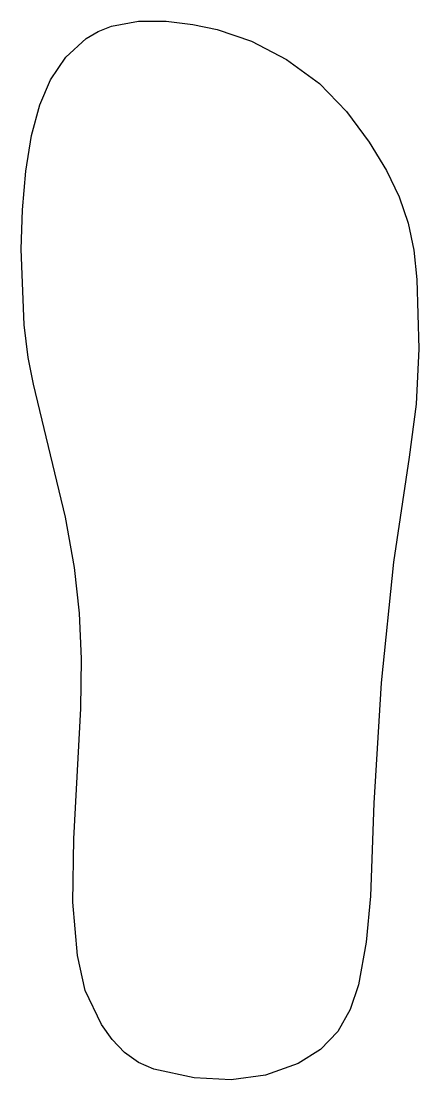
# Model space of a CAD drawing. Extents: x 0 to 112, y -2 to 297.
import ezdxf

# ---------------------------------------------------------------- set-up
doc = ezdxf.new("R2010")
doc.units = 0
doc.layers.add('outline_chunky', color=7, linetype='CONTINUOUS')

msp = doc.modelspace()

# ---------------------------------------------------------------- linework, layer by layer
at = {"layer": 'outline_chunky', "color": 5}
msp.add_lwpolyline([(16.082124, 33.435793), (14.775444, 48.433884), (15.030248, 66.316251), (17.015592, 102.983691), (17.215744, 116.998168), (16.667773, 129.815087), (15.20685, 142.69593), (12.668141, 156.902124), (3.698039, 194.336538), (2.190072, 201.836046), (1.068506, 210.992244), (0.197481, 232.29488), (0.554476, 243.451459), (1.510779, 254.28493), (3.119616, 264.300414), (5.434215, 273.002904), (8.464564, 279.976077), (12.787219, 286.372565), (18.471899, 291.605282), (21.846787, 293.601749), (25.588328, 295.087093), (33.20814, 296.503011), (41.015325, 296.524706), (48.571007, 295.607211), (55.436302, 294.205263), (65.04677, 290.935463), (74.944372, 285.702057), (84.176534, 278.941398), (91.790676, 271.089834), (98.174913, 262.423698), (103.058836, 254.520435), (106.644625, 247.043072), (109.134484, 239.654636), (110.730596, 232.018099), (111.635151, 223.796542), (112.178327, 204.250237), (111.415814, 188.650377), (109.473635, 173.727295), (105.019226, 144.247949), (101.591256, 110.1852), (99.486725, 76.32872), (98.547026, 50.179287), (97.383505, 37.185865), (95.207561, 25.196668), (92.851274, 18.222225), (89.347799, 12.08196), (84.532023, 6.954335), (78.238855, 3.01789), (69.04169, -0.209709), (59.321951, -1.550935), (48.890298, -0.993378), (37.557377, 1.47537), (33.245242, 3.325654), (29.318252, 6.15479), (25.816364, 9.779741), (22.779544, 14.017493), (18.26094, 23.599219), (16.082124, 33.435713)], close=True, dxfattribs=at)

doc.saveas('drawing.dxf')
